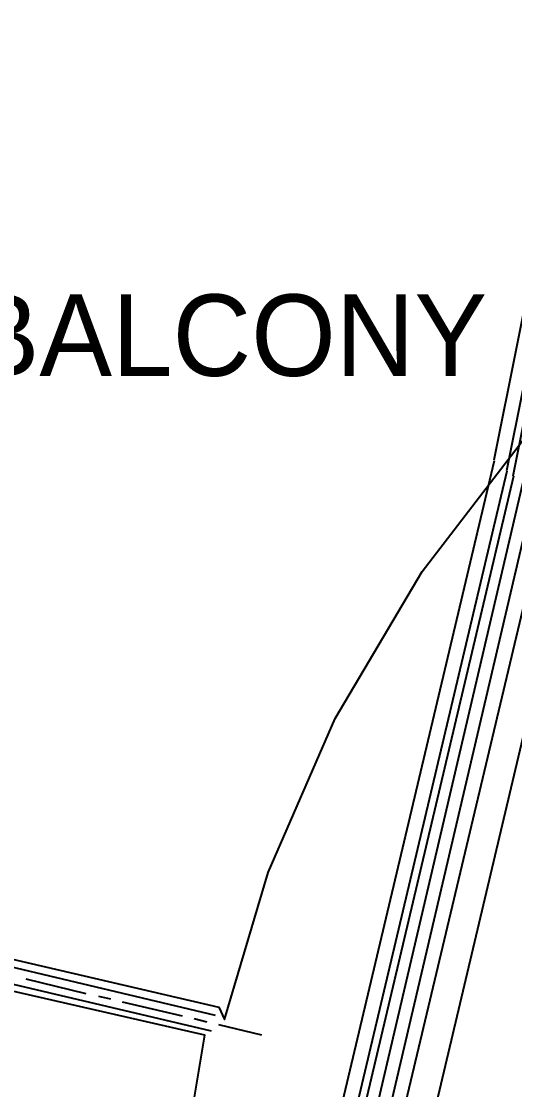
# Model space of a CAD drawing. Header units: feet. Extents: x -84 to 198, y -22 to 181.
# Drawn here: x 125.57 to 135.55, y 71.7 to 93.29 of the extents above; entities that cross this region are included whole.
import ezdxf
from ezdxf.enums import TextEntityAlignment as Align

# ---------------------------------------------------------------- set-up
doc = ezdxf.new("R2010")
doc.units = ezdxf.units.FT
for name, color, linetype in [('A-AREA-UNIDAD', 30, 'CONTINUOUS'), ('A-LINEA', 7, 'CONTINUOUS'), ('A-TEXTO-PDF', 3, 'CONTINUOUS')]:
    doc.layers.add(name, color=color, linetype=linetype)

msp = doc.modelspace()

# ---------------------------------------------------------------- linework, layer by layer
at = {"layer": 'A-AREA-UNIDAD'}
for points in [[(68.192, 96.0533), (66.432, 88.7289), (77.408, 86.08), (78.32, 86.0089), (78.368, 85.6), (100.992, 80.2489), (101.2, 80.6933), (102.208, 80.6933), (104.608, 80.0889), (104.72, 79.36), (120.08, 75.8044), (120.128, 75.36), (121.68, 75.2), (129.568, 73.3689), (129.68, 73.12), (130.56, 76.0889), (131.92, 79.2), (133.68, 82.1689), (136.352, 85.6533)], [(124.96, 37.4044), (126.672, 40.2489), (128.032, 43.2), (129.152, 46.6844), (129.84, 50.3644), (130.048, 53.3333), (129.92, 56.4444), (128.832, 62.4889), (128.56, 65.44), (128.64, 68.96), (129.28, 72.8), (120.64, 74.7733), (120.608, 75.0044), (120.192, 75.1289), (118.848, 75.04), (104.4, 78.4889), (104.24, 78.0444), (102.912, 78.1333), (100.928, 78.6133), (100.832, 79.3244), (78.208, 84.6933)]]:
    msp.add_lwpolyline(points, dxfattribs=at)
at = {"layer": 'A-LINEA'}
for p, q in [((135.3904, 84.2152), (140.8361, 111.4848)), ((135.5137, 84.1047), (140.99, 111.5328)), ((135.1335, 84.4276), (140.5149, 111.3952)), ((137.4552, 86.2021), (130.7014, 57.6475)), ((136.6481, 85.3763), (130.3393, 58.7828)), ((136.1961, 84.8822), (130.1969, 59.2823)), ((135.8299, 84.4634), (130.0562, 59.815)), ((135.1305, 84.4107), (129.4217, 60.286)), ((135.3873, 84.1983), (129.7465, 60.3608)), ((135.5209, 84.0963), (129.9154, 60.3967)), ((120.8267, 75.2578), (129.4933, 73.2044)), ((120.76, 74.9244), (129.4133, 72.8844)), ((125.6667, 73.9378), (126.88, 73.6444)), ((127.1333, 73.5911), (127.3733, 73.5378)), ((127.6133, 73.4711), (128.8267, 73.1911)), ((129.0667, 73.1378), (129.32, 73.0711)), ((129.56, 73.0178), (130.4267, 72.8044))]:
    msp.add_line(p, q, dxfattribs=at)

# ---------------------------------------------------------------- texts
at = {"layer": 'A-TEXTO-PDF'}
msp.add_text('BALCONY', height=1.646, dxfattribs=at).set_placement((129.7298, 86.1252), align=Align.CENTER)

doc.saveas('drawing.dxf')
